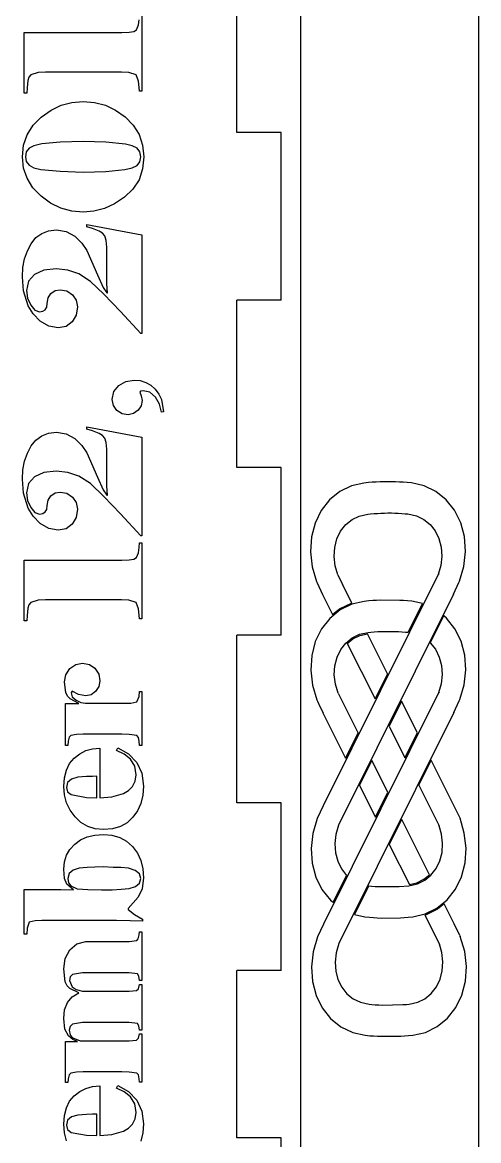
# Model space of a CAD drawing. Extents: x -198 to 198, y -259 to 259.
# Drawn here: x 138.4 to 191.2, y 44.9 to 174.5 of the extents above; entities that cross this region are included whole.
import ezdxf

# ---------------------------------------------------------------- set-up
doc = ezdxf.new("R2010")
doc.units = 0
doc.header["$MEASUREMENT"] = 0
doc.layers.get('0').update_dxf_attribs({"linetype": 'CONTINUOUS'})

msp = doc.modelspace()

# ---------------------------------------------------------------- linework, layer by layer
for p, q in [((170.6, 253.48), (170.6, -76.72)), ((191.23, 253.48), (191.23, -76.72)), ((163.24, 161.77), (163.24, 181.19)), ((152.26, 175.38), (152.26, 166.55)), ((151.61, 173.65), (151.87, 174.22)), ((151.87, 174.22), (151.93, 174.83)), ((138.62, 166.33), (138.62, 173.34)), ((138.62, 173.34), (149.92, 173.34)), ((149.92, 173.34), (150.78, 173.38)), ((150.78, 173.38), (151.3, 173.48)), ((151.3, 173.48), (151.61, 173.65)), ((140.23, 168.71), (139.38, 168.44)), ((141.09, 168.75), (140.23, 168.71)), ((149.88, 168.75), (141.09, 168.75)), ((150.74, 168.71), (149.88, 168.75)), ((151.58, 168.44), (150.74, 168.71)), ((139.05, 167.8), (138.97, 166.95)), ((139.16, 168.17), (139.05, 167.8)), ((139.38, 168.44), (139.16, 168.17)), ((151.87, 167.71), (151.58, 168.44)), ((151.95, 166.97), (151.87, 167.71)), ((138.92, 166.33), (138.62, 166.33)), ((138.97, 166.95), (138.92, 166.33)), ((151.96, 166.55), (151.95, 166.97)), ((152.26, 166.55), (151.96, 166.55)), ((141.74, 164.34), (142.92, 164.91)), ((142.92, 164.91), (144.16, 165.25)), ((144.16, 165.25), (145.45, 165.36)), ((145.45, 165.36), (146.77, 165.25)), ((146.77, 165.25), (148.02, 164.91)), ((148.02, 164.91), (149.21, 164.35)), ((139.65, 162.59), (140.61, 163.55)), ((140.61, 163.55), (141.74, 164.34)), ((149.21, 164.35), (150.32, 163.56)), ((150.32, 163.56), (151.26, 162.6)), ((138.97, 161.5), (139.65, 162.59)), ((151.26, 162.6), (151.94, 161.51)), ((138.55, 160.28), (138.97, 161.5)), ((145.45, 160.71), (142.79, 160.65)), ((148.06, 160.62), (145.45, 160.71)), ((151.94, 161.51), (152.34, 160.29)), ((168.39, 161.77), (163.24, 161.77)), ((168.39, 142.34), (168.39, 161.77)), ((138.42, 158.94), (138.55, 160.28)), ((138.87, 159.53), (138.76, 158.94)), ((139.19, 159.95), (138.87, 159.53)), ((139.76, 160.23), (139.19, 159.95)), ((140.65, 160.44), (139.76, 160.23)), ((142.79, 160.65), (140.65, 160.44)), ((150.36, 160.42), (148.06, 160.62)), ((151.14, 160.23), (150.36, 160.42)), ((151.69, 159.93), (151.14, 160.23)), ((152.02, 159.5), (151.69, 159.93)), ((152.13, 158.94), (152.02, 159.5)), ((152.34, 160.29), (152.48, 158.94)), ((138.55, 157.64), (138.42, 158.94)), ((138.76, 158.94), (138.87, 158.39)), ((138.87, 158.39), (139.2, 157.96)), ((151.71, 157.94), (152.03, 158.36)), ((152.03, 158.36), (152.13, 158.94)), ((152.48, 158.94), (152.34, 157.54)), ((138.96, 156.45), (138.55, 157.64)), ((139.2, 157.96), (139.76, 157.65)), ((139.76, 157.65), (140.54, 157.46)), ((140.54, 157.46), (142.79, 157.26)), ((142.79, 157.26), (145.45, 157.18)), ((145.45, 157.18), (148.06, 157.25)), ((148.06, 157.25), (150.26, 157.46)), ((150.26, 157.46), (151.14, 157.66)), ((151.14, 157.66), (151.71, 157.94)), ((152.34, 157.54), (151.92, 156.28)), ((139.63, 155.36), (138.96, 156.45)), ((151.92, 156.28), (151.22, 155.19)), ((140.58, 154.38), (139.63, 155.36)), ((141.69, 153.57), (140.58, 154.38)), ((150.24, 154.25), (149.09, 153.5)), ((151.22, 155.19), (150.24, 154.25)), ((142.88, 152.99), (141.69, 153.57)), ((144.13, 152.65), (142.88, 152.99)), ((147.92, 152.96), (146.7, 152.64)), ((149.09, 153.5), (147.92, 152.96)), ((145.45, 152.53), (144.13, 152.65)), ((146.7, 152.64), (145.45, 152.53)), ((140.66, 150.07), (141.45, 150.37)), ((141.45, 150.37), (142.35, 150.47)), ((142.35, 150.47), (143.48, 150.28)), ((145.86, 150.84), (145.86, 151.09)), ((145.86, 151.09), (152.26, 149.89)), ((146.52, 150.62), (145.86, 150.84)), ((147.32, 150.33), (146.52, 150.62)), ((139.43, 148.87), (139.99, 149.57)), ((139.99, 149.57), (140.66, 150.07)), ((143.48, 150.28), (144.48, 149.73)), ((144.48, 149.73), (145.3, 148.94)), ((147.69, 150.1), (147.32, 150.33)), ((147.96, 149.77), (147.69, 150.1)), ((148.13, 149.26), (147.96, 149.77)), ((148.19, 148.48), (148.13, 149.26)), ((152.26, 149.89), (152.26, 138.48)), ((138.67, 147.12), (138.99, 148.04)), ((138.99, 148.04), (139.43, 148.87)), ((145.3, 148.94), (145.89, 148.07)), ((145.89, 148.07), (147.11, 145.26)), ((148.19, 145.53), (148.19, 148.48)), ((138.48, 146.11), (138.67, 147.12)), ((138.42, 145.02), (138.48, 146.11)), ((139.82, 145.31), (139.13, 144.52)), ((140.9, 145.8), (139.82, 145.31)), ((142.31, 145.96), (140.9, 145.8)), ((143.67, 145.82), (142.31, 145.96)), ((144.94, 145.38), (143.67, 145.82)), ((146.29, 144.5), (144.94, 145.38)), ((147.11, 145.26), (147.75, 143.78)), ((148.2, 144.23), (148.19, 145.53)), ((138.54, 143.4), (138.42, 145.02)), ((139.13, 144.52), (138.9, 143.43)), ((147.86, 143.02), (146.29, 144.5)), ((148.26, 143.16), (148.2, 144.23)), ((139.09, 141.66), (138.54, 143.4)), ((138.9, 143.43), (139.02, 142.57)), ((139.02, 142.57), (139.38, 141.76)), ((141.3, 141.95), (141.4, 142.59)), ((141.4, 142.59), (141.72, 143.1)), ((141.72, 143.1), (142.2, 143.43)), ((142.2, 143.43), (142.81, 143.54)), ((142.81, 143.54), (143.58, 143.39)), ((143.58, 143.39), (144.22, 142.96)), ((144.22, 142.96), (144.64, 142.31)), ((147.75, 143.78), (148.18, 143.16)), ((149.79, 141.03), (147.86, 143.02)), ((148.18, 143.16), (148.26, 143.16)), ((139.65, 140.73), (139.09, 141.66)), ((139.38, 141.76), (139.87, 141.18)), ((141.07, 141.22), (141.24, 141.53)), ((141.24, 141.53), (141.3, 141.95)), ((144.78, 141.54), (144.63, 140.58)), ((144.64, 142.31), (144.78, 141.54)), ((168.39, 142.34), (163.24, 142.34)), ((163.24, 122.92), (163.24, 142.34)), ((140.47, 139.89), (139.65, 140.73)), ((139.87, 141.18), (140.4, 140.98)), ((140.4, 140.98), (140.79, 141.04)), ((140.79, 141.04), (141.07, 141.22)), ((144.63, 140.58), (144.17, 139.8)), ((152.13, 138.48), (149.79, 141.03)), ((141.46, 139.3), (140.47, 139.89)), ((142.57, 139.11), (141.46, 139.3)), ((143.47, 139.28), (142.57, 139.11)), ((144.17, 139.8), (143.47, 139.28)), ((152.26, 138.48), (152.13, 138.48)), ((149.02, 131.73), (149.57, 132.44)), ((149.57, 132.44), (150.39, 132.91)), ((150.39, 132.91), (151.34, 133.07)), ((151.34, 133.07), (152.05, 133)), ((152.05, 133), (152.7, 132.8)), ((152.7, 132.8), (153.28, 132.47)), ((153.28, 132.47), (153.8, 132)), ((148.83, 130.83), (149.02, 131.73)), ((152.11, 131.79), (152.01, 131.65)), ((152.01, 131.65), (152.15, 131.22)), ((152.41, 131.83), (152.11, 131.79)), ((152.15, 131.22), (152.28, 130.68)), ((153.19, 131.65), (152.41, 131.83)), ((153.83, 131.09), (153.19, 131.65)), ((153.8, 132), (154.22, 131.44)), ((154.29, 130.28), (153.83, 131.09)), ((154.22, 131.44), (154.53, 130.81)), ((148.97, 130.12), (148.83, 130.83)), ((149.37, 129.55), (148.97, 130.12)), ((152.16, 130.09), (151.81, 129.56)), ((152.28, 130.68), (152.16, 130.09)), ((154.51, 129.35), (154.29, 130.28)), ((154.53, 130.81), (154.77, 129.38)), ((149.96, 129.17), (149.37, 129.55)), ((150.67, 129.05), (149.96, 129.17)), ((151.29, 129.18), (150.67, 129.05)), ((151.81, 129.56), (151.29, 129.18)), ((154.77, 129.38), (154.51, 129.35)), ((141.45, 126.92), (142.35, 127.02)), ((142.35, 127.02), (143.48, 126.83)), ((145.86, 127.39), (145.86, 127.64)), ((145.86, 127.64), (152.26, 126.44)), ((146.52, 127.18), (145.86, 127.39)), ((147.32, 126.88), (146.52, 127.18)), ((139.43, 125.43), (139.99, 126.12)), ((139.99, 126.12), (140.66, 126.62)), ((140.66, 126.62), (141.45, 126.92)), ((143.48, 126.83), (144.48, 126.28)), ((144.48, 126.28), (145.3, 125.5)), ((147.69, 126.65), (147.32, 126.88)), ((147.96, 126.33), (147.69, 126.65)), ((148.13, 125.82), (147.96, 126.33)), ((148.19, 125.04), (148.13, 125.82)), ((152.26, 126.44), (152.26, 115.03)), ((138.67, 123.67), (138.99, 124.59)), ((138.99, 124.59), (139.43, 125.43)), ((145.3, 125.5), (145.89, 124.63)), ((145.89, 124.63), (147.11, 121.81)), ((148.19, 122.08), (148.19, 125.04)), ((138.48, 122.66), (138.67, 123.67)), ((138.42, 121.57), (138.48, 122.66)), ((139.82, 121.87), (139.13, 121.08)), ((140.9, 122.35), (139.82, 121.87)), ((142.31, 122.51), (140.9, 122.35)), ((143.67, 122.37), (142.31, 122.51)), ((144.94, 121.93), (143.67, 122.37)), ((146.29, 121.06), (144.94, 121.93)), ((148.2, 120.78), (148.19, 122.08)), ((168.39, 122.92), (163.24, 122.92)), ((168.39, 103.5), (168.39, 122.92)), ((138.54, 119.96), (138.42, 121.57)), ((139.13, 121.08), (138.9, 119.99)), ((147.86, 119.58), (146.29, 121.06)), ((147.11, 121.81), (147.75, 120.34)), ((148.26, 119.71), (148.2, 120.78)), ((176.53, 120.81), (175.16, 120.14)), ((177.96, 121.13), (176.53, 120.81)), ((178.49, 121.18), (177.96, 121.13)), ((178.93, 121.22), (178.49, 121.18)), ((179.38, 121.25), (178.93, 121.22)), ((179.83, 121.27), (179.38, 121.25)), ((180.28, 121.28), (179.83, 121.27)), ((180.72, 121.28), (180.28, 121.28)), ((181.17, 121.28), (180.72, 121.28)), ((181.62, 121.27), (181.17, 121.28)), ((182.07, 121.25), (181.62, 121.27)), ((182.51, 121.23), (182.07, 121.25)), ((182.96, 121.19), (182.51, 121.23)), ((183.48, 121.15), (182.96, 121.19)), ((184.92, 120.82), (183.48, 121.15)), ((186.3, 120.16), (184.92, 120.82)), ((139.09, 118.22), (138.54, 119.96)), ((138.9, 119.99), (139.02, 119.12)), ((141.4, 119.15), (141.72, 119.65)), ((141.72, 119.65), (142.2, 119.98)), ((142.2, 119.98), (142.81, 120.09)), ((142.81, 120.09), (143.58, 119.95)), ((143.58, 119.95), (144.22, 119.51)), ((144.22, 119.51), (144.64, 118.87)), ((147.75, 120.34), (148.18, 119.71)), ((149.79, 117.58), (147.86, 119.58)), ((148.18, 119.71), (148.26, 119.71)), ((175.16, 120.14), (173.97, 119.17)), ((187.49, 119.2), (186.3, 120.16)), ((139.02, 119.12), (139.38, 118.31)), ((139.65, 117.28), (139.09, 118.22)), ((139.38, 118.31), (139.87, 117.73)), ((141.07, 117.78), (141.24, 118.08)), ((141.24, 118.08), (141.3, 118.51)), ((141.3, 118.51), (141.4, 119.15)), ((144.78, 118.09), (144.63, 117.13)), ((144.64, 118.87), (144.78, 118.09)), ((173.97, 119.17), (173, 117.94)), ((188.46, 117.97), (187.49, 119.2)), ((189.17, 116.52), (188.46, 117.97)), ((140.47, 116.45), (139.65, 117.28)), ((139.87, 117.73), (140.4, 117.54)), ((140.4, 117.54), (140.79, 117.6)), ((140.79, 117.6), (141.07, 117.78)), ((144.63, 117.13), (144.17, 116.35)), ((152.13, 115.03), (149.79, 117.58)), ((173, 117.94), (172.3, 116.49)), ((175.85, 116.31), (176.58, 116.9)), ((176.58, 116.9), (177.42, 117.31)), ((177.42, 117.31), (178.4, 117.54)), ((178.4, 117.54), (178.73, 117.57)), ((178.73, 117.57), (179.13, 117.6)), ((179.13, 117.6), (179.53, 117.62)), ((179.53, 117.62), (179.93, 117.64)), ((179.93, 117.64), (180.33, 117.65)), ((180.33, 117.65), (180.73, 117.66)), ((180.73, 117.66), (181.13, 117.66)), ((181.13, 117.66), (181.53, 117.65)), ((181.53, 117.65), (181.93, 117.63)), ((181.93, 117.63), (182.33, 117.61)), ((182.33, 117.61), (182.73, 117.58)), ((182.73, 117.58), (183.05, 117.55)), ((183.05, 117.55), (184.03, 117.33)), ((184.03, 117.33), (184.88, 116.92)), ((184.88, 116.92), (185.61, 116.33)), ((141.46, 115.86), (140.47, 116.45)), ((142.57, 115.66), (141.46, 115.86)), ((143.47, 115.84), (142.57, 115.66)), ((144.17, 116.35), (143.47, 115.84)), ((172.3, 116.49), (171.89, 114.88)), ((174.82, 114.66), (175.25, 115.55)), ((175.25, 115.55), (175.85, 116.31)), ((185.61, 116.33), (186.21, 115.58)), ((186.21, 115.58), (186.64, 114.69)), ((189.59, 114.92), (189.17, 116.52)), ((151.93, 113.67), (151.96, 114.22)), ((151.96, 114.22), (152.26, 114.22)), ((152.26, 115.03), (152.13, 115.03)), ((152.26, 114.22), (152.26, 105.39)), ((171.89, 114.88), (171.78, 113.17)), ((174.57, 113.67), (174.82, 114.66)), ((186.64, 114.69), (186.9, 113.7)), ((189.71, 113.21), (189.59, 114.92)), ((151.61, 112.49), (151.87, 113.06)), ((151.87, 113.06), (151.93, 113.67)), ((171.78, 113.17), (171.98, 111.42)), ((174.5, 112.62), (174.57, 113.67)), ((186.9, 113.7), (186.97, 112.65)), ((189.52, 111.46), (189.71, 113.21)), ((138.62, 105.16), (138.62, 112.18)), ((138.62, 112.18), (149.92, 112.18)), ((149.92, 112.18), (150.78, 112.22)), ((150.78, 112.22), (151.3, 112.31)), ((151.3, 112.31), (151.61, 112.49)), ((174.62, 111.55), (174.5, 112.62)), ((174.93, 110.49), (174.62, 111.55)), ((186.85, 111.58), (186.55, 110.52)), ((186.97, 112.65), (186.85, 111.58)), ((189.02, 109.75), (189.52, 111.46)), ((171.98, 111.42), (172.48, 109.71)), ((186.55, 110.52), (173.25, 83.72)), ((174.93, 110.49), (175.48, 109.36)), ((186.62, 110.66), (186.55, 110.52)), ((172.48, 109.71), (172.53, 109.57)), ((172.53, 109.57), (173.17, 108.22)), ((176.56, 107.23), (175.48, 109.36)), ((188.31, 108.27), (188.95, 109.61)), ((188.95, 109.61), (189.02, 109.75)), ((141.09, 107.58), (140.23, 107.55)), ((149.88, 107.58), (141.09, 107.58)), ((150.74, 107.55), (149.88, 107.58)), ((173.17, 108.22), (174.33, 105.9)), ((188.31, 108.27), (175.01, 81.47)), ((139.05, 106.64), (138.97, 105.78)), ((139.16, 107.01), (139.05, 106.64)), ((139.38, 107.28), (139.16, 107.01)), ((140.23, 107.55), (139.38, 107.28)), ((151.58, 107.28), (150.74, 107.55)), ((151.87, 106.54), (151.58, 107.28)), ((151.95, 105.81), (151.87, 106.54)), ((175.19, 106.42), (174, 105.45)), ((174.33, 105.9), (175.11, 106.54)), ((175.11, 106.54), (176.51, 107.22)), ((176.56, 107.09), (175.19, 106.42)), ((176.51, 107.22), (176.56, 107.23)), ((178, 107.42), (176.56, 107.09)), ((178.52, 107.47), (178, 107.42)), ((178.97, 107.5), (178.52, 107.47)), ((179.41, 107.53), (178.97, 107.5)), ((179.86, 107.55), (179.41, 107.53)), ((182.1, 107.53), (179.86, 107.55)), ((182.55, 107.51), (182.1, 107.53)), ((182.99, 107.48), (182.55, 107.51)), ((183.52, 107.43), (182.99, 107.48)), ((183.08, 103.83), (184.74, 107.16)), ((184.74, 107.16), (183.52, 107.43)), ((138.92, 105.16), (138.62, 105.16)), ((138.97, 105.78), (138.92, 105.16)), ((151.96, 105.39), (151.95, 105.81)), ((152.26, 105.39), (151.96, 105.39)), ((174, 105.45), (173.04, 104.22)), ((185.64, 102.61), (187.21, 105.73)), ((187.52, 105.48), (187.21, 105.73)), ((188.5, 104.25), (187.52, 105.48)), ((173.04, 104.22), (172.33, 102.77)), ((177.45, 103.6), (178.44, 103.82)), ((178.44, 103.82), (178.76, 103.85)), ((178.76, 103.85), (179.16, 103.88)), ((179.16, 103.88), (179.56, 103.91)), ((179.56, 103.91), (181.96, 103.91)), ((181.96, 103.91), (182.36, 103.89)), ((182.36, 103.89), (182.76, 103.86)), ((182.76, 103.86), (183.08, 103.83)), ((189.2, 102.81), (188.5, 104.25)), ((168.39, 103.5), (163.24, 103.5)), ((163.24, 84.07), (163.24, 103.5)), ((172.33, 102.77), (171.92, 101.16)), ((175.29, 101.83), (175.88, 102.59)), ((175.88, 102.59), (176.61, 103.18)), ((176.03, 102.53), (176.69, 103.06)), ((176.03, 102.53), (179.26, 96.13)), ((176.61, 103.18), (177.45, 103.6)), ((176.69, 103.06), (177.5, 103.46)), ((177.5, 103.46), (178.36, 103.66)), ((180.69, 99.02), (178.36, 103.66)), ((185.64, 102.61), (186.24, 101.86)), ((189.63, 101.2), (189.2, 102.81)), ((171.92, 101.16), (171.81, 99.45)), ((174.85, 100.94), (175.29, 101.83)), ((186.24, 101.86), (186.68, 100.97)), ((189.74, 99.49), (189.63, 101.2)), ((143.91, 99.62), (144.59, 100.09)), ((144.59, 100.09), (145.39, 100.25)), ((145.39, 100.25), (146.18, 100.1)), ((146.18, 100.1), (146.82, 99.66)), ((174.53, 98.9), (174.6, 99.95)), ((174.6, 99.95), (174.85, 100.94)), ((186.68, 100.97), (186.93, 99.98)), ((186.93, 99.98), (187.01, 98.93)), ((143.28, 98.09), (143.44, 98.92)), ((143.44, 98.92), (143.91, 99.62)), ((146.82, 99.66), (147.25, 99)), ((147.25, 99), (147.39, 98.21)), ((171.81, 99.45), (172.01, 97.71)), ((174.66, 97.83), (174.53, 98.9)), ((180.69, 99.02), (179.26, 96.13)), ((187.01, 98.93), (186.89, 97.86)), ((189.55, 97.74), (189.74, 99.49)), ((143.45, 96.83), (143.28, 98.09)), ((147.27, 97.54), (146.9, 96.98)), ((147.39, 98.21), (147.27, 97.54)), ((172.01, 97.71), (172.52, 96)), ((174.97, 96.78), (174.66, 97.83)), ((186.89, 97.86), (186.58, 96.81)), ((189.06, 96.03), (189.55, 97.74)), ((143.66, 96.41), (143.45, 96.83)), ((143.95, 96.13), (143.66, 96.41)), ((144.96, 95.57), (143.95, 96.13)), ((144.18, 97.01), (144.05, 96.82)), ((144.05, 96.82), (144.19, 96.37)), ((144.91, 96.63), (144.18, 97.01)), ((144.19, 96.37), (144.63, 95.97)), ((144.63, 95.97), (145.19, 95.7)), ((145.77, 96.47), (144.91, 96.63)), ((146.37, 96.59), (145.77, 96.47)), ((146.9, 96.98), (146.37, 96.59)), ((151.68, 95.76), (151.92, 96.41)), ((151.92, 96.41), (151.96, 96.97)), ((151.96, 96.97), (152.26, 96.97)), ((152.26, 96.97), (152.26, 90.72)), ((172.52, 96), (172.57, 95.85)), ((186.58, 96.81), (173.28, 70)), ((174.97, 96.78), (177.28, 92.15)), ((186.65, 96.95), (186.58, 96.81)), ((188.99, 95.89), (189.06, 96.03)), ((143.39, 90.72), (143.39, 95.57)), ((143.39, 95.57), (144.96, 95.57)), ((145.19, 95.7), (145.71, 95.61)), ((145.71, 95.61), (150.03, 95.61)), ((150.03, 95.61), (150.97, 95.62)), ((150.97, 95.62), (151.68, 95.76)), ((172.57, 95.85), (172.86, 95.25)), ((172.86, 95.25), (173.22, 94.51)), ((182.29, 95.84), (180.86, 92.95)), ((184.14, 92.17), (182.29, 95.84)), ((188.35, 94.55), (188.99, 95.89)), ((173.2, 94.51), (175.84, 89.26)), ((188.35, 94.55), (175.04, 67.75)), ((175.84, 89.26), (177.28, 92.15)), ((180.86, 92.95), (182.71, 89.28)), ((182.71, 89.28), (184.14, 92.17)), ((143.73, 91.2), (143.69, 90.72)), ((143.83, 91.67), (143.73, 91.2)), ((144.01, 91.88), (143.83, 91.67)), ((144.68, 91.99), (144.01, 91.88)), ((145.45, 92.01), (144.68, 91.99)), ((149.92, 92.01), (145.45, 92.01)), ((150.78, 91.99), (149.92, 92.01)), ((151.68, 91.88), (150.78, 91.99)), ((151.85, 91.66), (151.68, 91.88)), ((151.94, 91.22), (151.85, 91.66)), ((151.96, 90.72), (151.94, 91.22)), ((143.69, 90.72), (143.39, 90.72)), ((144.42, 89.26), (145.06, 89.76)), ((145.06, 89.76), (145.77, 90.12)), ((145.77, 90.12), (146.55, 90.34)), ((146.55, 90.34), (147.39, 90.41)), ((147.39, 90.41), (147.39, 84.66)), ((149.32, 90.14), (149.45, 90.44)), ((150.21, 89.71), (149.32, 90.14)), ((149.45, 90.44), (150.7, 89.76)), ((150.94, 89.12), (150.21, 89.71)), ((150.7, 89.76), (151.65, 88.76)), ((152.26, 90.72), (151.96, 90.72)), ((143.51, 87.87), (143.89, 88.63)), ((143.89, 88.63), (144.42, 89.26)), ((151.42, 88.33), (150.94, 89.12)), ((151.58, 87.31), (151.42, 88.33)), ((151.65, 88.76), (152.24, 87.49)), ((177.44, 86.08), (178.88, 88.97)), ((180.73, 85.3), (178.88, 88.97)), ((184.31, 86.11), (185.74, 89)), ((188.38, 83.77), (185.74, 89)), ((143.21, 85.97), (143.28, 86.98)), ((143.28, 86.98), (143.51, 87.87)), ((144.82, 87.04), (144.1, 86.83)), ((145.83, 87.11), (144.82, 87.04)), ((146.54, 87.12), (145.83, 87.11)), ((147.02, 87.15), (146.54, 87.12)), ((147.02, 84.66), (147.02, 87.15)), ((151.48, 86.58), (151.58, 87.31)), ((152.24, 87.49), (152.44, 86.02)), ((143.29, 84.98), (143.21, 85.97)), ((143.65, 86.44), (143.51, 85.86)), ((143.51, 85.86), (143.65, 85.35)), ((144.1, 86.83), (143.65, 86.44)), ((150.72, 85.5), (151.18, 85.98)), ((151.18, 85.98), (151.48, 86.58)), ((152.44, 86.02), (152.37, 84.97)), ((177.44, 86.08), (179.29, 82.41)), ((184.31, 86.11), (186.66, 81.4)), ((143.53, 84.06), (143.29, 84.98)), ((143.65, 85.35), (144.08, 85.02)), ((144.08, 85.02), (145.83, 84.7)), ((145.83, 84.7), (147.02, 84.66)), ((147.39, 84.66), (148.77, 84.76)), ((148.77, 84.76), (150.12, 85.15)), ((150.12, 85.15), (150.72, 85.5)), ((152.37, 84.97), (152.14, 84.01)), ((179.29, 82.41), (180.73, 85.3)), ((143.94, 83.21), (143.53, 84.06)), ((144.51, 82.44), (143.94, 83.21)), ((151.75, 83.15), (151.22, 82.39)), ((152.14, 84.01), (151.75, 83.15)), ((168.39, 84.07), (163.24, 84.07)), ((168.39, 64.65), (168.39, 84.07)), ((173.25, 83.72), (172.54, 82.24)), ((189.08, 82.28), (188.38, 83.77)), ((145.2, 81.8), (144.51, 82.44)), ((145.98, 81.34), (145.2, 81.8)), ((150.55, 81.77), (149.76, 81.32)), ((151.22, 82.39), (150.55, 81.77)), ((172.54, 82.24), (172.05, 80.53)), ((180.89, 79.24), (182.33, 82.13)), ((185.55, 75.73), (182.33, 82.13)), ((189.58, 80.57), (189.08, 82.28)), ((146.86, 81.06), (145.98, 81.34)), ((146.81, 80.34), (147.79, 80.41)), ((147.82, 80.97), (146.86, 81.06)), ((147.79, 80.41), (148.79, 80.32)), ((148.85, 81.06), (147.82, 80.97)), ((149.76, 81.32), (148.85, 81.06)), ((172.05, 80.53), (171.85, 78.78)), ((174.71, 80.41), (174.59, 79.34)), ((175.01, 81.47), (174.71, 80.41)), ((186.66, 81.4), (186.63, 81.5)), ((186.94, 80.45), (186.66, 81.4)), ((187.06, 79.38), (186.94, 80.45)), ((189.78, 78.83), (189.58, 80.57)), ((143.92, 78.67), (144.47, 79.28)), ((144.47, 79.28), (145.15, 79.78)), ((145.15, 79.78), (145.93, 80.13)), ((145.93, 80.13), (146.81, 80.34)), ((148.79, 80.32), (149.69, 80.06)), ((149.69, 80.06), (150.48, 79.61)), ((150.48, 79.61), (151.17, 78.99)), ((174.59, 79.34), (174.66, 78.29)), ((180.89, 79.24), (183.22, 74.61)), ((187, 78.33), (187.06, 79.38)), ((143.28, 77.22), (143.52, 77.99)), ((143.52, 77.99), (143.92, 78.67)), ((151.17, 78.99), (151.73, 78.23)), ((151.73, 78.23), (152.13, 77.38)), ((171.85, 78.78), (171.97, 77.07)), ((174.66, 78.29), (174.92, 77.3)), ((186.74, 77.34), (187, 78.33)), ((189.68, 77.12), (189.78, 78.83)), ((143.21, 76.37), (143.28, 77.22)), ((145, 76.49), (144.3, 76.26)), ((145.9, 76.56), (145, 76.49)), ((146.8, 76.6), (145.9, 76.56)), ((147.8, 76.64), (146.8, 76.6)), ((148.93, 76.58), (147.8, 76.64)), ((149.82, 76.56), (148.93, 76.58)), ((150.72, 76.48), (149.82, 76.56)), ((151.47, 76.24), (150.72, 76.48)), ((152.13, 77.38), (152.36, 76.43)), ((171.97, 77.07), (172.39, 75.47)), ((174.92, 77.3), (175.36, 76.42)), ((186.31, 76.45), (186.74, 77.34)), ((189.26, 75.51), (189.68, 77.12)), ((143.3, 75.3), (143.21, 76.37)), ((143.58, 74.64), (143.3, 75.3)), ((143.84, 75.87), (143.69, 75.29)), ((143.69, 75.29), (143.77, 74.79)), ((144.3, 76.26), (143.84, 75.87)), ((151.97, 75.85), (151.47, 76.24)), ((152.14, 75.31), (151.97, 75.85)), ((151.98, 74.75), (152.14, 75.31)), ((152.44, 75.38), (152.29, 74.1)), ((152.36, 76.43), (152.44, 75.38)), ((172.39, 75.47), (173.1, 74.02)), ((174.39, 72.54), (175.95, 75.66)), ((175.36, 76.42), (175.95, 75.66)), ((184.1, 74.81), (184.91, 75.21)), ((184.91, 75.21), (185.55, 75.73)), ((184.99, 75.09), (185.72, 75.69)), ((185.72, 75.69), (186.31, 76.45)), ((188.56, 74.06), (189.26, 75.51)), ((138.62, 68.84), (138.62, 74.02)), ((138.62, 74.02), (142.85, 74.02)), ((142.85, 74.02), (144.33, 73.98)), ((144.33, 73.98), (143.58, 74.64)), ((143.77, 74.79), (144.02, 74.45)), ((144.02, 74.45), (144.76, 74.11)), ((144.76, 74.11), (145.98, 74.02)), ((145.98, 74.02), (147.56, 74)), ((147.56, 74), (148.81, 74)), ((148.81, 74), (149.86, 74.05)), ((149.86, 74.05), (150.76, 74.13)), ((150.76, 74.13), (151.5, 74.36)), ((151.5, 74.36), (151.98, 74.75)), ((152.29, 74.1), (151.84, 73.13)), ((173.1, 74.02), (174.07, 72.79)), ((178.51, 74.44), (176.86, 71.12)), ((178.51, 74.44), (178.84, 74.41)), ((178.84, 74.41), (179.24, 74.39)), ((179.24, 74.39), (179.64, 74.36)), ((179.64, 74.36), (182.04, 74.37)), ((182.04, 74.37), (183.16, 74.46)), ((183.16, 74.46), (184.14, 74.68)), ((183.22, 74.61), (184.1, 74.81)), ((184.14, 74.68), (184.99, 75.09)), ((187.6, 72.83), (188.56, 74.06)), ((151.84, 73.13), (150.65, 71.81)), ((174.07, 72.79), (174.39, 72.54)), ((186.41, 71.86), (187.6, 72.83)), ((150.65, 71.81), (150.65, 71.69)), ((150.65, 71.69), (151.39, 71.14)), ((185.04, 71.19), (186.41, 71.86)), ((186.48, 71.74), (185.08, 71.05)), ((187.25, 72.36), (186.48, 71.74)), ((188.41, 70.05), (187.25, 72.36)), ((139.21, 70.24), (138.96, 69.55)), ((139.91, 70.4), (139.21, 70.24)), ((140.68, 70.42), (139.91, 70.4)), ((149.3, 70.42), (140.68, 70.42)), ((150.9, 70.39), (149.3, 70.42)), ((152.32, 70.36), (150.9, 70.39)), ((151.39, 71.14), (152.32, 70.59)), ((152.32, 70.59), (152.32, 70.36)), ((173.28, 70), (172.57, 68.53)), ((176.86, 71.12), (178.08, 70.85)), ((178.08, 70.85), (178.6, 70.8)), ((178.6, 70.8), (179.05, 70.77)), ((179.05, 70.77), (179.5, 70.74)), ((179.5, 70.74), (179.94, 70.72)), ((179.94, 70.72), (182.18, 70.75)), ((182.18, 70.75), (182.63, 70.77)), ((182.63, 70.77), (183.08, 70.81)), ((183.08, 70.81), (183.6, 70.86)), ((183.6, 70.86), (185.04, 71.19)), ((185.08, 71.05), (185.02, 71.04)), ((185.02, 71.04), (186.69, 67.68)), ((189.06, 68.71), (188.41, 70.05)), ((138.92, 68.84), (138.62, 68.84)), ((138.96, 69.55), (138.92, 68.84)), ((151.84, 68.31), (151.94, 68.76)), ((151.94, 68.76), (151.96, 69.1)), ((151.96, 69.1), (152.26, 69.1)), ((152.26, 69.1), (152.26, 63.46)), ((189.06, 68.71), (189.11, 68.57)), ((143.92, 67.04), (144.73, 67.74)), ((144.73, 67.74), (145.75, 67.98)), ((145.75, 67.98), (149.92, 67.98)), ((149.92, 67.98), (150.78, 67.99)), ((150.78, 67.99), (151.68, 68.1)), ((151.68, 68.1), (151.84, 68.31)), ((172.57, 68.53), (172.08, 66.81)), ((175.04, 67.75), (174.74, 66.7)), ((186.69, 67.68), (186.66, 67.78)), ((186.97, 66.73), (186.69, 67.68)), ((189.62, 66.85), (189.11, 68.57)), ((143.38, 66.02), (143.92, 67.04)), ((172.08, 66.81), (171.89, 65.07)), ((174.74, 66.7), (174.62, 65.62)), ((187.1, 65.66), (186.97, 66.73)), ((189.82, 65.11), (189.62, 66.85)), ((143.21, 64.83), (143.38, 66.02)), ((143.38, 63.33), (143.21, 64.83)), ((171.89, 65.07), (172, 63.36)), ((174.62, 65.62), (174.69, 64.57)), ((187.03, 64.61), (187.1, 65.66)), ((189.71, 63.4), (189.82, 65.11)), ((143.95, 63.89), (143.86, 63.46)), ((144.22, 64.16), (143.95, 63.89)), ((145.38, 64.36), (144.22, 64.16)), ((146.14, 64.38), (145.38, 64.36)), ((149.92, 64.38), (146.14, 64.38)), ((150.78, 64.36), (149.92, 64.38)), ((151.75, 64.24), (150.78, 64.36)), ((151.91, 63.98), (151.75, 64.24)), ((151.96, 63.46), (151.91, 63.98)), ((168.39, 64.65), (163.24, 64.65)), ((163.24, 45.23), (163.24, 64.65)), ((174.69, 64.57), (174.95, 63.59)), ((174.95, 63.59), (175.39, 62.7)), ((186.34, 62.73), (186.78, 63.62)), ((186.78, 63.62), (187.03, 64.61)), ((143.6, 62.85), (143.38, 63.33)), ((143.91, 62.56), (143.6, 62.85)), ((143.86, 63.46), (144.17, 62.74)), ((144.96, 62.06), (143.91, 62.56)), ((144.17, 62.74), (144.63, 62.42)), ((144.63, 62.42), (145.38, 62.23)), ((145.38, 62.23), (149.92, 62.23)), ((149.92, 62.23), (150.78, 62.25)), ((150.78, 62.25), (151.64, 62.31)), ((151.64, 62.31), (151.85, 62.53)), ((151.85, 62.53), (151.96, 63.03)), ((152.26, 63.46), (151.96, 63.46)), ((151.96, 63.03), (152.26, 63.03)), ((152.26, 63.03), (152.26, 57.71)), ((172, 63.36), (172.42, 61.75)), ((175.39, 62.7), (175.98, 61.94)), ((185.75, 61.97), (186.34, 62.73)), ((189.3, 61.79), (189.71, 63.4)), ((143.64, 60.91), (144.19, 61.59)), ((144.19, 61.59), (144.96, 62.06)), ((172.42, 61.75), (173.13, 60.3)), ((175.98, 61.94), (176.72, 61.35)), ((176.72, 61.35), (177.56, 60.95)), ((177.56, 60.95), (178.55, 60.73)), ((183.19, 60.74), (184.18, 60.96)), ((184.18, 60.96), (185.02, 61.37)), ((185.02, 61.37), (185.75, 61.97)), ((188.59, 60.34), (189.3, 61.79)), ((143.21, 59.08), (143.31, 60.07)), ((143.31, 60.07), (143.64, 60.91)), ((173.13, 60.3), (174.1, 59.08)), ((178.55, 60.73), (178.87, 60.7)), ((178.87, 60.7), (179.27, 60.67)), ((179.27, 60.67), (179.67, 60.65)), ((179.67, 60.65), (180.07, 60.63)), ((180.07, 60.63), (182.47, 60.68)), ((182.47, 60.68), (182.87, 60.71)), ((182.87, 60.71), (183.19, 60.74)), ((187.63, 59.11), (188.59, 60.34)), ((143.34, 57.82), (143.21, 59.08)), ((144.21, 58.41), (143.94, 58.14)), ((145.37, 58.61), (144.21, 58.41)), ((146.14, 58.63), (145.37, 58.61)), ((149.92, 58.63), (146.14, 58.63)), ((150.78, 58.61), (149.92, 58.63)), ((151.75, 58.48), (150.78, 58.61)), ((151.91, 58.22), (151.75, 58.48)), ((174.1, 59.08), (175.3, 58.11)), ((186.44, 58.14), (187.63, 59.11)), ((143.74, 57.07), (143.34, 57.82)), ((144.27, 56.66), (143.74, 57.07)), ((143.94, 58.14), (143.85, 57.71)), ((143.85, 57.71), (143.96, 57.18)), ((143.96, 57.18), (144.27, 56.85)), ((151.85, 56.78), (151.96, 57.28)), ((151.96, 57.71), (151.91, 58.22)), ((152.26, 57.71), (151.96, 57.71)), ((151.96, 57.28), (152.26, 57.28)), ((152.26, 57.28), (152.26, 51.68)), ((175.3, 58.11), (176.67, 57.45)), ((176.67, 57.45), (178.11, 57.13)), ((178.11, 57.13), (178.63, 57.08)), ((178.63, 57.08), (179.08, 57.05)), ((179.08, 57.05), (179.53, 57.02)), ((181.77, 57.01), (182.22, 57.03)), ((182.22, 57.03), (182.66, 57.06)), ((182.66, 57.06), (183.11, 57.09)), ((183.11, 57.09), (183.63, 57.14)), ((183.63, 57.14), (185.07, 57.47)), ((185.07, 57.47), (186.44, 58.14)), ((143.39, 51.65), (143.39, 56.41)), ((143.39, 56.41), (144.79, 56.41)), ((144.27, 56.85), (145.11, 56.48)), ((144.79, 56.41), (144.27, 56.66)), ((145.11, 56.48), (149.92, 56.48)), ((149.92, 56.48), (150.78, 56.5)), ((150.78, 56.5), (151.64, 56.57)), ((151.64, 56.57), (151.85, 56.78)), ((179.53, 57.02), (181.77, 57.01)), ((143.73, 52.08), (143.69, 51.65)), ((143.83, 52.54), (143.73, 52.08)), ((144.01, 52.75), (143.83, 52.54)), ((144.68, 52.86), (144.01, 52.75)), ((145.45, 52.88), (144.68, 52.86)), ((149.92, 52.88), (145.45, 52.88)), ((150.78, 52.86), (149.92, 52.88)), ((151.68, 52.75), (150.78, 52.86)), ((151.85, 52.53), (151.68, 52.75)), ((151.94, 52.1), (151.85, 52.53)), ((151.96, 51.68), (151.94, 52.1)), ((143.69, 51.65), (143.39, 51.65)), ((144.42, 50.12), (145.06, 50.62)), ((145.06, 50.62), (145.77, 50.98)), ((145.77, 50.98), (146.55, 51.19)), ((146.55, 51.19), (147.39, 51.26)), ((147.39, 51.26), (147.39, 45.52)), ((149.32, 51), (149.45, 51.3)), ((150.21, 50.57), (149.32, 51)), ((149.45, 51.3), (150.7, 50.62)), ((150.94, 49.98), (150.21, 50.57)), ((150.7, 50.62), (151.65, 49.62)), ((152.26, 51.68), (151.96, 51.68)), ((143.51, 48.73), (143.89, 49.49)), ((143.89, 49.49), (144.42, 50.12)), ((151.42, 49.19), (150.94, 49.98)), ((151.65, 49.62), (152.24, 48.35)), ((143.28, 47.84), (143.51, 48.73)), ((145.83, 47.96), (144.82, 47.89)), ((146.54, 47.97), (145.83, 47.96)), ((147.02, 48), (146.54, 47.97)), ((147.02, 45.52), (147.02, 48)), ((151.58, 48.17), (151.42, 49.19)), ((151.48, 47.43), (151.58, 48.17)), ((152.24, 48.35), (152.44, 46.88)), ((143.21, 46.83), (143.28, 47.84)), ((143.29, 45.83), (143.21, 46.83)), ((143.65, 47.3), (143.51, 46.71)), ((143.51, 46.71), (143.65, 46.21)), ((144.1, 47.68), (143.65, 47.3)), ((144.82, 47.89), (144.1, 47.68)), ((150.72, 46.36), (151.18, 46.83)), ((151.18, 46.83), (151.48, 47.43)), ((152.44, 46.88), (152.37, 45.83)), ((143.53, 44.91), (143.29, 45.83)), ((143.65, 46.21), (144.08, 45.88)), ((144.08, 45.88), (145.83, 45.55)), ((145.83, 45.55), (147.02, 45.52)), ((147.39, 45.52), (148.77, 45.62)), ((148.77, 45.62), (150.12, 46.01)), ((150.12, 46.01), (150.72, 46.36)), ((152.37, 45.83), (152.14, 44.87)), ((168.39, 45.23), (163.24, 45.23)), ((168.39, 25.8), (168.39, 45.23))]:
    msp.add_line(p, q)

doc.saveas('drawing.dxf')
